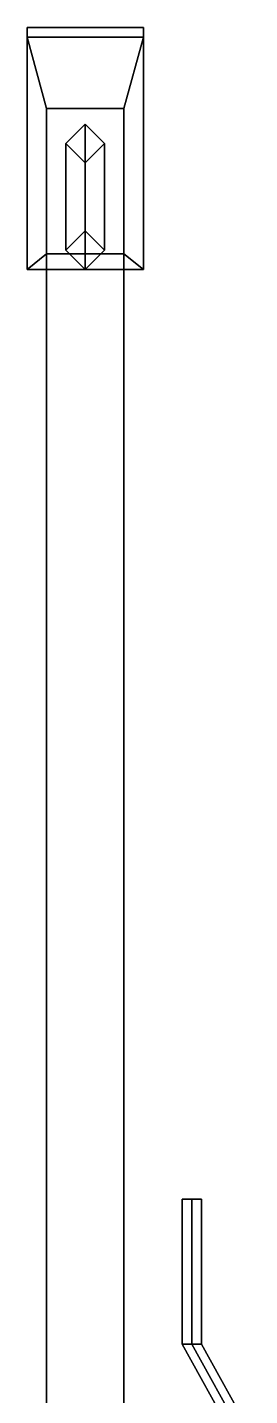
# Model space of a CAD drawing. Header units: millimetres. Extents: x -1 to 0.8, y -11.9 to 2.4.
# Drawn here: x -0.32 to -0.09, y 0.977 to 2.39 of the extents above; entities that cross this region are included whole.
import ezdxf

# ---------------------------------------------------------------- set-up
doc = ezdxf.new("R2010")
doc.units = ezdxf.units.MM
doc.layers.add('sleeve', color=5, linetype='Continuous')
doc.layers.add('trail', color=6, linetype='Continuous')

msp = doc.modelspace()

# ---------------------------------------------------------------- linework, layer by layer
at = {"layer": 'sleeve'}
for points in [[(-0.15, 1.03, 0.85), (-0.16, 1.03, 0.86), (-0.16, 1.18, 0.86), (-0.15, 1.18, 0.85)], [(-0.16, 1.03, 0.86), (-0.15, 1.03, 0.87), (-0.15, 1.18, 0.87), (-0.16, 1.18, 0.86)], [(-0.15, 1.18, 0.87), (-0.14, 1.18, 0.86), (-0.15, 1.18, 0.85), (-0.16, 1.18, 0.86)], [(-0.15, 1.03, 0.87), (-0.14, 1.03, 0.86), (-0.14, 1.18, 0.86), (-0.15, 1.18, 0.87)], [(-0.14, 1.03, 0.86), (-0.15, 1.03, 0.85), (-0.15, 1.18, 0.85), (-0.14, 1.18, 0.86)], [(-0.1, 0.94, 0.85), (-0.11, 0.94, 0.86), (-0.16, 1.03, 0.86), (-0.15, 1.03, 0.85)], [(-0.11, 0.94, 0.86), (-0.1, 0.94, 0.87), (-0.15, 1.03, 0.87), (-0.16, 1.03, 0.86)], [(-0.1, 0.94, 0.87), (-0.09, 0.94, 0.86), (-0.14, 1.03, 0.86), (-0.15, 1.03, 0.87)], [(-0.09, 0.94, 0.86), (-0.1, 0.94, 0.85), (-0.15, 1.03, 0.85), (-0.14, 1.03, 0.86)]]:
    msp.add_3dface(points, dxfattribs=at)
at = {"layer": 'trail'}
for points in [[(-0.32, 2.14, -0.03), (-0.32, 2.39, 0.13), (-0.2, 2.39, 0.13), (-0.2, 2.14, -0.03)], [(-0.2, 2.38, 0.15), (-0.2, 2.39, 0.13), (-0.32, 2.39, 0.13), (-0.32, 2.38, 0.15)], [(-0.32, 2.38, 0.15), (-0.32, 2.39, 0.13), (-0.32, 2.14, -0.03), (-0.32, 2.14, -0.01)], [(-0.2, 2.14, -0.03), (-0.2, 2.39, 0.13), (-0.2, 2.38, 0.15), (-0.2, 2.14, -0.01)], [(-0.22, 2.3063, 0.1008), (-0.2, 2.38, 0.15), (-0.32, 2.38, 0.15), (-0.3, 2.3063, 0.1008)], [(-0.3, 2.1562, 0.0008), (-0.3, 2.3063, 0.1008), (-0.32, 2.38, 0.15), (-0.32, 2.14, -0.01)], [(-0.2, 2.14, -0.01), (-0.2, 2.38, 0.15), (-0.22, 2.3063, 0.1008), (-0.22, 2.1562, 0.0008)], [(-0.3, 2.3063, 0.1008), (-0.3, 2.1562, 0.0008), (-0.3, 0.16, 0.42), (-0.3, 0.16, 0.58)], [(-0.22, 0.16, 0.58), (-0.22, 2.3063, 0.1008), (-0.3, 2.3063, 0.1008), (-0.3, 0.16, 0.58)], [(-0.22, 0.16, 0.42), (-0.22, 2.1562, 0.0008), (-0.22, 2.3063, 0.1008), (-0.22, 0.16, 0.58)], [(-0.26, 2.29, 0.1), (-0.28, 2.27, 0.1), (-0.28, 2.27, 0.23), (-0.26, 2.29, 0.25)], [(-0.26, 2.29, 0.25), (-0.28, 2.27, 0.23), (-0.28, 2.16, 0.23), (-0.26, 2.18, 0.25)], [(-0.24, 2.27, 0.1), (-0.26, 2.29, 0.1), (-0.26, 2.29, 0.25), (-0.24, 2.27, 0.23)], [(-0.24, 2.27, 0.23), (-0.26, 2.29, 0.25), (-0.26, 2.18, 0.25), (-0.24, 2.16, 0.23)], [(-0.28, 2.27, 0.1), (-0.26, 2.25, 0.1), (-0.26, 2.25, 0.21), (-0.28, 2.27, 0.23)], [(-0.28, 2.27, 0.23), (-0.26, 2.25, 0.21), (-0.26, 2.14, 0.21), (-0.28, 2.16, 0.23)], [(-0.26, 2.25, 0.1), (-0.24, 2.27, 0.1), (-0.24, 2.27, 0.23), (-0.26, 2.25, 0.21)], [(-0.26, 2.25, 0.21), (-0.24, 2.27, 0.23), (-0.24, 2.16, 0.23), (-0.26, 2.14, 0.21)], [(-0.26, 2.18, 0.25), (-0.28, 2.16, 0.23), (-0.28, 2.16, 0.36), (-0.26, 2.18, 0.36)], [(-0.26, 2.14, 0.36), (-0.24, 2.16, 0.36), (-0.26, 2.18, 0.36), (-0.28, 2.16, 0.36)], [(-0.24, 2.16, 0.23), (-0.26, 2.18, 0.25), (-0.26, 2.18, 0.36), (-0.24, 2.16, 0.36)], [(-0.3, 2.1562, 0.0008), (-0.32, 2.14, -0.01), (-0.2, 2.14, -0.01), (-0.22, 2.1562, 0.0008)], [(-0.3, 0.16, 0.42), (-0.3, 2.1562, 0.0008), (-0.22, 2.1562, 0.0008), (-0.22, 0.16, 0.42)], [(-0.28, 2.16, 0.23), (-0.26, 2.14, 0.21), (-0.26, 2.14, 0.36), (-0.28, 2.16, 0.36)], [(-0.26, 2.14, 0.21), (-0.24, 2.16, 0.23), (-0.24, 2.16, 0.36), (-0.26, 2.14, 0.36)], [(-0.32, 2.14, -0.01), (-0.32, 2.14, -0.03), (-0.2, 2.14, -0.03), (-0.2, 2.14, -0.01)]]:
    msp.add_3dface(points, dxfattribs=at)

doc.saveas('drawing.dxf')
